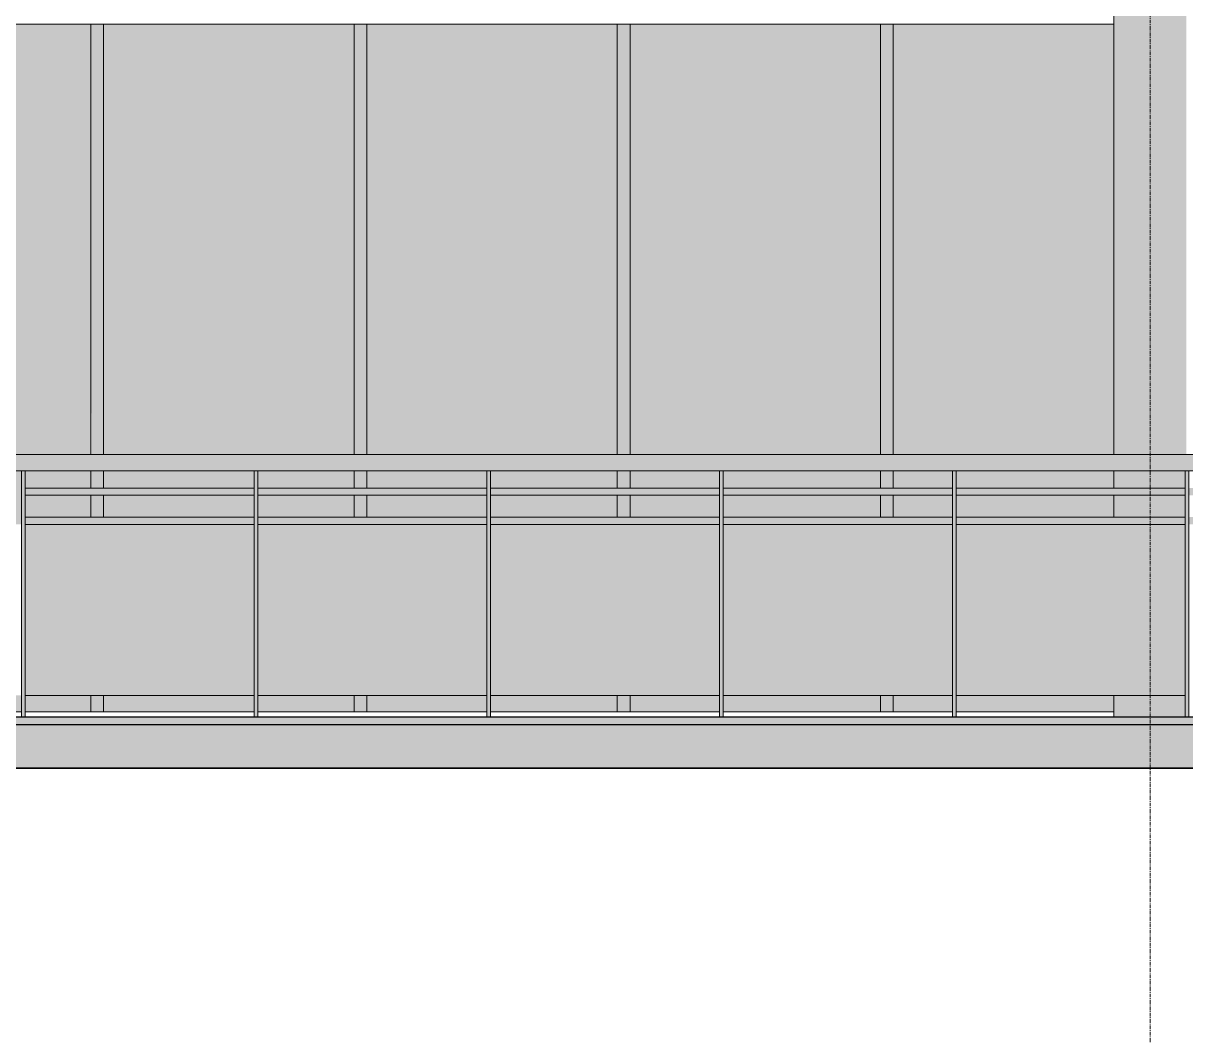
# Model space of a CAD drawing. Header units: inches. Extents: x -55396 to -733, y -290 to 853.
# Drawn here: x -23530.3 to -23370.5, y -42.8 to 96.4 of the extents above; entities that cross this region are included whole.
import ezdxf

# ---------------------------------------------------------------- set-up
doc = ezdxf.new("R2010")
doc.units = ezdxf.units.IN
doc.header["$MEASUREMENT"] = 0
doc.linetypes.add('Grid Line 1_2_', pattern=[0.875, 0.5, -0.125, 0.125, -0.125])
for name, color, linetype, lineweight in [('A-FLOR', 192, 'Continuous', 9), ('A-FLOR-HRAL', 11, 'Continuous', 9), ('A-GLAZ-CURT', 52, 'Continuous', 9), ('A-GLAZ-CWMG', 51, 'Continuous', 9), ('C-BLDG-PADS', 91, 'Continuous', 9), ('C-TOPO', 7, 'Continuous', 9), ('S-BEAM', 12, 'Continuous', 9), ('S-GRID', 1, 'Continuous', 9)]:
    doc.layers.add(name, color=color, linetype=linetype, lineweight=lineweight)

# ---------------------------------------------------------------- blocks, each defined once
blk = doc.blocks.new('Railing - 2_ x 1_2_-V98-Section 13')
at = {"layer": 'A-FLOR-HRAL'}
blk.add_hatch(color=256, dxfattribs=at).paths.add_polyline_path([(-24234.57, 1), (-24234.07, 1), (-24234.07, 34.87), (-24234.57, 34.87), (-24234.57, 17.96)], flags=0)
for p, q in [((-24234.07, 34.87), (-24234.57, 34.87)), ((-24234.57, 1), (-24234.57, 34.87)), ((-24234.07, 1), (-24234.07, 34.87))]:
    blk.add_line(p, q, dxfattribs=at)
blk = doc.blocks.new('Railing - 2_ 8_-V99-Section 13')
at = {"layer": 'A-FLOR-HRAL'}
blk.add_hatch(color=256, dxfattribs=at).paths.add_polyline_path([(-24202.57, 4), (-24202.57, 27.5), (-24234.07, 27.5), (-24234.07, 4), (-24221.31, 4)], flags=0)
blk.add_line((-24234.07, 4), (-24202.57, 4), dxfattribs=at)
blk = doc.blocks.new('Railing - Railing-939582-Section 13')
at = {"layer": 'A-FLOR-HRAL'}
for points in [[(-24172.37, 36), (-23233.26, 36), (-23233.26, 37.12), (-23280.95, 37.12), (-23314.13, 37.12), (-23793.5, 37.12), (-23849.79, 37.11), (-23863.85, 37.11), (-23888.64, 37.12), (-23964.01, 37.12), (-23982.9, 37.11), (-24022.97, 37.12), (-24243.39, 37.04), (-24243.39, 36), (-24174.85, 36)], [(-24237.24, 34.87), (-23233.26, 34.93), (-23233.26, 36), (-24243.39, 36), (-24243.39, 34.88), (-24238.59, 34.87)]]:
    blk.add_hatch(color=256, dxfattribs=at).paths.add_polyline_path(points, flags=0)
h = blk.add_hatch(color=256, dxfattribs=at)
h.paths.add_polyline_path([(-23737.48, 31.5), (-23722.57, 31.5), (-23722.57, 32.5), (-23754.07, 32.5), (-23754.07, 31.5), (-23746.12, 31.5)], flags=0)
h.paths.add_polyline_path([(-23233.26, 31.5), (-23233.26, 32.5), (-23242.07, 32.5), (-23242.07, 31.5), (-23236.37, 31.5)], flags=0)
h.paths.add_polyline_path([(-24238.59, 31.5), (-24234.57, 31.5), (-24234.57, 32.5), (-24243.39, 32.5), (-24243.39, 31.5)], flags=0)
h.paths.add_polyline_path([(-23242.57, 31.5), (-23242.57, 32.5), (-23274.07, 32.5), (-23274.07, 31.5), (-23245.01, 31.5)], flags=0)
h.paths.add_polyline_path([(-24234.07, 31.5), (-24202.57, 31.5), (-24202.57, 32.5), (-24234.07, 32.5)], flags=0)
h.paths.add_polyline_path([(-23274.57, 31.5), (-23274.57, 32.5), (-23306.07, 32.5), (-23306.07, 31.5), (-23279.57, 31.5)], flags=0)
h.paths.add_polyline_path([(-24202.07, 31.5), (-24170.57, 31.5), (-24170.57, 32.5), (-24202.07, 32.5)], flags=0)
h.paths.add_polyline_path([(-24170.07, 31.5), (-24138.57, 31.5), (-24138.57, 32.5), (-24170.07, 32.5)], flags=0)
h.paths.add_polyline_path([(-23306.57, 31.5), (-23306.57, 32.5), (-23338.07, 32.5), (-23338.07, 31.5), (-23314.13, 31.5)], flags=0)
h.paths.add_polyline_path([(-23338.57, 31.5), (-23338.57, 32.5), (-23370.07, 32.5), (-23370.07, 31.5), (-23340.05, 31.5)], flags=0)
h.paths.add_polyline_path([(-24138.07, 31.5), (-24106.57, 31.5), (-24106.57, 32.5), (-24138.07, 32.5)], flags=0)
h.paths.add_polyline_path([(-23370.57, 31.5), (-23370.57, 32.5), (-23402.07, 32.5), (-23402.07, 31.5), (-23374.61, 31.5)], flags=0)
h.paths.add_polyline_path([(-24106.07, 31.5), (-24074.57, 31.5), (-24074.57, 32.5), (-24106.07, 32.5)], flags=0)
h.paths.add_polyline_path([(-24074.07, 31.5), (-24042.57, 31.5), (-24042.57, 32.5), (-24074.07, 32.5)], flags=0)
h.paths.add_polyline_path([(-23402.57, 31.5), (-23402.57, 32.5), (-23434.07, 32.5), (-23434.07, 31.5), (-23409.16, 31.5)], flags=0)
h.paths.add_polyline_path([(-24042.07, 31.5), (-24010.57, 31.5), (-24010.57, 32.5), (-24042.07, 32.5)], flags=0)
h.paths.add_polyline_path([(-23434.57, 31.5), (-23434.57, 32.5), (-23466.07, 32.5), (-23466.07, 31.5), (-23435.08, 31.5)], flags=0)
h.paths.add_polyline_path([(-24010.07, 31.5), (-23978.57, 31.5), (-23978.57, 32.5), (-24010.07, 32.5)], flags=0)
h.paths.add_polyline_path([(-23466.57, 31.5), (-23466.57, 32.5), (-23498.07, 32.5), (-23498.07, 31.5), (-23469.64, 31.5)], flags=0)
h.paths.add_polyline_path([(-23978.07, 31.5), (-23946.57, 31.5), (-23946.57, 32.5), (-23978.07, 32.5)], flags=0)
h.paths.add_polyline_path([(-23498.57, 31.5), (-23498.57, 32.5), (-23530.07, 32.5), (-23530.07, 31.5), (-23504.2, 31.5)], flags=0)
h.paths.add_polyline_path([(-23946.07, 31.5), (-23914.57, 31.5), (-23914.57, 32.5), (-23946.07, 32.5)], flags=0)
h.paths.add_polyline_path([(-23530.57, 31.5), (-23530.57, 32.5), (-23562.07, 32.5), (-23562.07, 31.5), (-23538.76, 31.5)], flags=0)
h.paths.add_polyline_path([(-23562.57, 31.5), (-23562.57, 32.5), (-23594.07, 32.5), (-23594.07, 31.5), (-23564.68, 31.5)], flags=0)
h.paths.add_polyline_path([(-23914.07, 31.5), (-23882.57, 31.5), (-23882.57, 32.5), (-23914.07, 32.5)], flags=0)
h.paths.add_polyline_path([(-23594.57, 31.5), (-23594.57, 32.5), (-23626.07, 32.5), (-23626.07, 31.5), (-23599.24, 31.5)], flags=0)
h.paths.add_polyline_path([(-23882.07, 31.5), (-23850.57, 31.5), (-23850.57, 32.5), (-23882.07, 32.5)], flags=0)
h.paths.add_polyline_path([(-23850.07, 31.5), (-23818.57, 31.5), (-23818.57, 32.5), (-23850.07, 32.5)], flags=0)
h.paths.add_polyline_path([(-23626.57, 31.5), (-23626.57, 32.5), (-23658.07, 32.5), (-23658.07, 31.5), (-23633.8, 31.5)], flags=0)
h.paths.add_polyline_path([(-23658.57, 31.5), (-23658.57, 32.5), (-23690.07, 32.5), (-23690.07, 31.5), (-23659.72, 31.5)], flags=0)
h.paths.add_polyline_path([(-23818.07, 31.5), (-23786.57, 31.5), (-23786.57, 32.5), (-23818.07, 32.5)], flags=0)
h.paths.add_polyline_path([(-23690.57, 31.5), (-23690.57, 32.5), (-23722.07, 32.5), (-23722.07, 31.5), (-23694.28, 31.5)], flags=0)
h.paths.add_polyline_path([(-23786.07, 31.5), (-23754.57, 31.5), (-23754.57, 32.5), (-23786.07, 32.5)], flags=0)
h = blk.add_hatch(color=256, dxfattribs=at)
h.paths.add_polyline_path([(-23737.48, 27.5), (-23722.57, 27.5), (-23722.57, 28.5), (-23754.07, 28.5), (-23754.07, 27.5)], flags=0)
h.paths.add_polyline_path([(-24238.59, 27.5), (-24234.57, 27.5), (-24234.57, 28.5), (-24243.39, 28.5), (-24243.39, 27.5)], flags=0)
h.paths.add_polyline_path([(-23233.26, 27.5), (-23233.26, 28.5), (-23242.07, 28.5), (-23242.07, 27.5), (-23236.37, 27.5)], flags=0)
h.paths.add_polyline_path([(-24234.07, 27.5), (-24202.57, 27.5), (-24202.57, 28.5), (-24234.07, 28.5), (-24234.07, 27.72)], flags=0)
h.paths.add_polyline_path([(-24202.07, 27.5), (-24170.57, 27.5), (-24170.57, 28.5), (-24202.07, 28.5), (-24202.07, 27.72)], flags=0)
h.paths.add_polyline_path([(-23242.57, 27.5), (-23242.57, 28.5), (-23274.07, 28.5), (-23274.07, 27.5), (-23253.65, 27.5)], flags=0)
h.paths.add_polyline_path([(-24170.07, 27.5), (-24138.57, 27.5), (-24138.57, 28.5), (-24170.07, 28.5), (-24170.07, 27.72)], flags=0)
h.paths.add_polyline_path([(-24138.07, 27.5), (-24106.57, 27.5), (-24106.57, 28.5), (-24138.07, 28.5), (-24138.07, 27.72)], flags=0)
h.paths.add_polyline_path([(-23274.57, 27.5), (-23274.57, 28.5), (-23306.07, 28.5), (-23306.07, 27.5), (-23288.21, 27.5)], flags=0)
h.paths.add_polyline_path([(-24106.07, 27.5), (-24074.57, 27.5), (-24074.57, 28.5), (-24106.07, 28.5), (-24106.07, 27.72)], flags=0)
h.paths.add_polyline_path([(-24074.07, 27.5), (-24042.57, 27.5), (-24042.57, 28.5), (-24074.07, 28.5), (-24074.07, 27.72)], flags=0)
h.paths.add_polyline_path([(-23306.57, 27.5), (-23306.57, 28.5), (-23338.07, 28.5), (-23338.07, 27.5), (-23322.77, 27.5)], flags=0)
h.paths.add_polyline_path([(-24042.07, 27.5), (-24010.57, 27.5), (-24010.57, 28.5), (-24042.07, 28.5), (-24042.07, 27.72)], flags=0)
h.paths.add_polyline_path([(-24010.07, 27.5), (-23978.57, 27.5), (-23978.57, 28.5), (-24010.07, 28.5), (-24010.07, 27.72)], flags=0)
h.paths.add_polyline_path([(-23338.57, 27.5), (-23338.57, 28.5), (-23370.07, 28.5), (-23370.07, 27.5), (-23340.05, 27.5)], flags=0)
h.paths.add_polyline_path([(-23978.07, 27.5), (-23946.57, 27.5), (-23946.57, 28.5), (-23978.07, 28.5), (-23978.07, 27.72)], flags=0)
h.paths.add_polyline_path([(-23946.07, 27.5), (-23914.57, 27.5), (-23914.57, 28.5), (-23946.07, 28.5), (-23946.07, 27.72)], flags=0)
h.paths.add_polyline_path([(-23370.57, 27.5), (-23370.57, 28.5), (-23402.07, 28.5), (-23402.07, 27.5), (-23374.61, 27.5)], flags=0)
h.paths.add_polyline_path([(-23914.07, 27.5), (-23882.57, 27.5), (-23882.57, 28.5), (-23914.07, 28.5), (-23914.07, 27.72)], flags=0)
h.paths.add_polyline_path([(-23882.07, 27.5), (-23850.57, 27.5), (-23850.57, 28.5), (-23882.07, 28.5), (-23882.07, 27.72)], flags=0)
h.paths.add_polyline_path([(-23402.57, 27.5), (-23402.57, 28.5), (-23434.07, 28.5), (-23434.07, 27.5), (-23409.16, 27.5)], flags=0)
h.paths.add_polyline_path([(-23850.07, 27.5), (-23818.57, 27.5), (-23818.57, 28.5), (-23850.07, 28.5), (-23850.07, 27.72)], flags=0)
h.paths.add_polyline_path([(-23818.07, 27.5), (-23786.57, 27.5), (-23786.57, 28.5), (-23818.07, 28.5), (-23818.07, 27.72)], flags=0)
h.paths.add_polyline_path([(-23434.57, 27.5), (-23434.57, 28.5), (-23466.07, 28.5), (-23466.07, 27.5), (-23443.72, 27.5)], flags=0)
h.paths.add_polyline_path([(-23786.07, 27.5), (-23754.57, 27.5), (-23754.57, 28.5), (-23786.07, 28.5), (-23786.07, 27.72)], flags=0)
h.paths.add_polyline_path([(-23466.57, 27.5), (-23466.57, 28.5), (-23498.07, 28.5), (-23498.07, 27.5), (-23478.28, 27.5)], flags=0)
h.paths.add_polyline_path([(-23722.07, 27.5), (-23690.57, 27.5), (-23690.57, 28.5), (-23722.07, 28.5), (-23722.07, 27.72)], flags=0)
h.paths.add_polyline_path([(-23690.07, 27.5), (-23658.57, 27.5), (-23658.57, 28.5), (-23690.07, 28.5), (-23690.07, 27.72)], flags=0)
h.paths.add_polyline_path([(-23498.57, 27.5), (-23498.57, 28.5), (-23530.07, 28.5), (-23530.07, 27.5), (-23512.84, 27.5)], flags=0)
h.paths.add_polyline_path([(-23658.07, 27.5), (-23626.57, 27.5), (-23626.57, 28.5), (-23658.07, 28.5), (-23658.07, 27.72)], flags=0)
h.paths.add_polyline_path([(-23626.07, 27.5), (-23594.57, 27.5), (-23594.57, 28.5), (-23626.07, 28.5), (-23626.07, 27.72)], flags=0)
h.paths.add_polyline_path([(-23530.57, 27.5), (-23530.57, 28.5), (-23562.07, 28.5), (-23562.07, 27.5), (-23547.4, 27.5)], flags=0)
h.paths.add_polyline_path([(-23594.07, 27.5), (-23562.57, 27.5), (-23562.57, 28.5), (-23594.07, 28.5), (-23594.07, 27.72)], flags=0)
for p, q in [((-23233.26, 37.12), (-24243.39, 37.12)), ((-24243.39, 34.87), (-23233.26, 34.87)), ((-23530.07, 32.5), (-23498.57, 32.5)), ((-23498.07, 32.5), (-23466.57, 32.5)), ((-23466.07, 32.5), (-23434.57, 32.5)), ((-23434.07, 32.5), (-23402.57, 32.5)), ((-23402.07, 32.5), (-23370.57, 32.5)), ((-23498.57, 31.5), (-23530.07, 31.5)), ((-23466.57, 31.5), (-23498.07, 31.5)), ((-23434.57, 31.5), (-23466.07, 31.5)), ((-23402.57, 31.5), (-23434.07, 31.5)), ((-23370.57, 31.5), (-23402.07, 31.5)), ((-23530.07, 28.5), (-23498.57, 28.5)), ((-23498.57, 27.5), (-23530.07, 27.5)), ((-23498.07, 28.5), (-23466.57, 28.5)), ((-23466.57, 27.5), (-23498.07, 27.5)), ((-23466.07, 28.5), (-23434.57, 28.5)), ((-23434.57, 27.5), (-23466.07, 27.5)), ((-23434.07, 28.5), (-23402.57, 28.5)), ((-23402.57, 27.5), (-23434.07, 27.5)), ((-23402.07, 28.5), (-23370.57, 28.5)), ((-23370.57, 27.5), (-23402.07, 27.5))]:
    blk.add_line(p, q, dxfattribs=at)
for name, p in [('Railing - 2_ x 1_2_-V98-Section 13', (704, 0)), ('Railing - 2_ x 1_2_-V98-Section 13', (736, 0)), ('Railing - 2_ x 1_2_-V98-Section 13', (768, 0)), ('Railing - 2_ x 1_2_-V98-Section 13', (800, 0)), ('Railing - 2_ x 1_2_-V98-Section 13', (832, 0)), ('Railing - 2_ x 1_2_-V98-Section 13', (864, 0)), ('Railing - 2_ 8_-V99-Section 13', (704, 0)), ('Railing - 2_ 8_-V99-Section 13', (736, 0)), ('Railing - 2_ 8_-V99-Section 13', (768, 0)), ('Railing - 2_ 8_-V99-Section 13', (800, 0)), ('Railing - 2_ 8_-V99-Section 13', (832, 0))]:
    blk.add_blockref(name, p)
blk = doc.blocks.new('columns and girder2 - one-V157-Section 13')
at = {"layer": 'S-BEAM'}
h = blk.add_hatch(color=256, dxfattribs=at)
h.paths.add_polyline_path([(-23380.39, 1), (-23370.57, 1), (-23370.57, 4), (-23380.39, 4)], flags=0)
h.paths.add_polyline_path([(-23380.39, 28.5), (-23370.57, 28.5), (-23370.57, 31.5), (-23380.39, 31.5)], flags=0)
h.paths.add_polyline_path([(-23380.39, 32.5), (-23370.57, 32.5), (-23370.57, 34.87), (-23380.39, 34.88), (-23380.39, 32.6)], flags=0)
h.paths.add_polyline_path([(-23371.46, 37.11), (-23370.39, 37.12), (-23370.39, 118.85), (-23380.39, 118.85), (-23380.39, 37.12), (-23372.25, 37.11)], flags=0)
for p, q in [((-23380.39, 118.85), (-23380.39, 37.11)), ((-23380.39, 34.88), (-23380.39, 32.5)), ((-23380.39, 31.5), (-23380.39, 28.5)), ((-23380.39, 4), (-23380.39, 1))]:
    blk.add_line(p, q, dxfattribs=at)
blk = doc.blocks.new('System Panel - Interior Glazing-V186-Section 13')
at = {"layer": 'A-GLAZ-CURT'}
h = blk.add_hatch(color=256, dxfattribs=at)
h.paths.add_polyline_path([(-23521.02, 1.75), (-23521.02, 4), (-23530.07, 4), (-23530.07, 1.75)], flags=0)
h.paths.add_polyline_path([(-23555.45, 1.75), (-23530.57, 1.75), (-23530.57, 4), (-23555.45, 4)], flags=0)
h.paths.add_polyline_path([(-23530.57, 28.5), (-23530.57, 31.5), (-23555.45, 31.5), (-23555.45, 28.5), (-23538.76, 28.5)], flags=0)
h.paths.add_polyline_path([(-23521.02, 28.5), (-23521.02, 31.5), (-23530.07, 31.5), (-23530.07, 28.5), (-23521.48, 28.5)], flags=0)
h.paths.add_polyline_path([(-23521.02, 32.5), (-23521.02, 34.88), (-23555.45, 34.88), (-23555.45, 32.5), (-23530.57, 32.5), (-23530.57, 34.87), (-23530.07, 34.87), (-23530.07, 32.5), (-23521.48, 32.5)], flags=0)
h.paths.add_polyline_path([(-23521.02, 34.89), (-23521.02, 34.89), (-23521.48, 34.89)], flags=0)
h.paths.add_polyline_path([(-23548.05, 37.11), (-23521.02, 37.12), (-23521.02, 96.25), (-23555.45, 96.25), (-23555.45, 37.12), (-23548.86, 37.12)], flags=0)
for p, q in [((-23521.02, 96.25), (-23555.45, 96.25)), ((-23555.45, 1.75), (-23530.57, 1.75)), ((-23530.07, 1.75), (-23521.02, 1.75))]:
    blk.add_line(p, q, dxfattribs=at)
blk = doc.blocks.new('System Panel - Interior Glazing-V187-Section 13')
at = {"layer": 'A-GLAZ-CURT'}
h = blk.add_hatch(color=256, dxfattribs=at)
h.paths.add_polyline_path([(-23498.57, 1.75), (-23498.57, 4), (-23519.27, 4), (-23519.27, 1.75)], flags=0)
h.paths.add_polyline_path([(-23498.07, 1.75), (-23484.83, 1.75), (-23484.83, 4), (-23498.07, 4)], flags=0)
h.paths.add_polyline_path([(-23498.07, 28.5), (-23484.83, 28.5), (-23484.83, 31.5), (-23498.07, 31.5)], flags=0)
h.paths.add_polyline_path([(-23498.57, 28.5), (-23498.57, 31.5), (-23519.27, 31.5), (-23519.27, 28.5), (-23504.2, 28.5)], flags=0)
h.paths.add_polyline_path([(-23486.92, 32.5), (-23484.83, 32.5), (-23484.83, 34.88), (-23519.27, 34.88), (-23519.27, 32.5), (-23498.57, 32.5), (-23498.57, 34.87), (-23498.07, 34.87), (-23498.07, 32.5), (-23495.56, 32.5)], flags=0)
h.paths.add_polyline_path([(-23489.89, 37.11), (-23484.83, 37.12), (-23484.83, 96.25), (-23519.27, 96.25), (-23519.27, 37.12), (-23489.91, 37.11)], flags=0)
for p, q in [((-23484.83, 96.25), (-23519.27, 96.25)), ((-23519.27, 1.75), (-23498.57, 1.75)), ((-23498.07, 1.75), (-23484.83, 1.75))]:
    blk.add_line(p, q, dxfattribs=at)
blk = doc.blocks.new('System Panel - Interior Glazing-V188-Section 13')
at = {"layer": 'A-GLAZ-CURT'}
h = blk.add_hatch(color=256, dxfattribs=at)
h.paths.add_polyline_path([(-23466.07, 1.75), (-23448.64, 1.75), (-23448.64, 4), (-23466.07, 4)], flags=0)
h.paths.add_polyline_path([(-23483.08, 1.75), (-23466.57, 1.75), (-23466.57, 4), (-23483.08, 4)], flags=0)
h.paths.add_polyline_path([(-23452.36, 28.5), (-23448.64, 28.5), (-23448.64, 31.5), (-23466.07, 31.5), (-23466.07, 28.5), (-23461, 28.5)], flags=0)
h.paths.add_polyline_path([(-23483.08, 28.5), (-23466.57, 28.5), (-23466.57, 31.5), (-23483.08, 31.5)], flags=0)
h.paths.add_polyline_path([(-23461, 32.5), (-23448.64, 32.5), (-23448.64, 34.88), (-23483.08, 34.88), (-23483.08, 32.5), (-23466.57, 32.5), (-23466.57, 34.87), (-23466.07, 34.87), (-23466.07, 32.5)], flags=0)
h.paths.add_polyline_path([(-23453.85, 37.11), (-23451.95, 37.12), (-23448.64, 37.13), (-23448.64, 96.25), (-23483.08, 96.25), (-23483.08, 37.12), (-23454.22, 37.11)], flags=0)
for p, q in [((-23448.64, 96.25), (-23483.08, 96.25)), ((-23483.08, 1.75), (-23466.57, 1.75)), ((-23466.07, 1.75), (-23448.64, 1.75))]:
    blk.add_line(p, q, dxfattribs=at)
blk = doc.blocks.new('System Panel - Interior Glazing-V189-Section 13')
at = {"layer": 'A-GLAZ-CURT'}
h = blk.add_hatch(color=256, dxfattribs=at)
h.paths.add_polyline_path([(-23434.57, 1.75), (-23434.57, 4), (-23446.89, 4), (-23446.89, 1.75)], flags=0)
h.paths.add_polyline_path([(-23434.07, 1.75), (-23412.45, 1.75), (-23412.45, 4), (-23434.07, 4)], flags=0)
h.paths.add_polyline_path([(-23434.07, 28.5), (-23412.45, 28.5), (-23412.45, 31.5), (-23434.07, 31.5)], flags=0)
h.paths.add_polyline_path([(-23434.57, 28.5), (-23434.57, 31.5), (-23446.89, 31.5), (-23446.89, 28.5), (-23435.08, 28.5)], flags=0)
h.paths.add_polyline_path([(-23412.45, 32.5), (-23412.45, 34.88), (-23446.89, 34.88), (-23446.89, 32.5), (-23434.57, 32.5), (-23434.49, 34.87), (-23434.07, 34.87), (-23434.07, 32.5), (-23417.8, 32.5)], flags=0)
h.paths.add_polyline_path([(-23444.85, 37.11), (-23412.45, 37.12), (-23412.45, 96.25), (-23446.89, 96.25), (-23446.89, 37.12), (-23445.17, 37.11)], flags=0)
for p, q in [((-23412.45, 96.25), (-23446.89, 96.25)), ((-23446.89, 1.75), (-23434.57, 1.75)), ((-23434.07, 1.75), (-23412.45, 1.75))]:
    blk.add_line(p, q, dxfattribs=at)
blk = doc.blocks.new('System Panel - Interior Glazing-V190-Section 13')
at = {"layer": 'A-GLAZ-CURT'}
h = blk.add_hatch(color=256, dxfattribs=at)
h.paths.add_polyline_path([(-23410.7, 1.75), (-23402.57, 1.75), (-23402.57, 4), (-23410.7, 4)], flags=0)
h.paths.add_polyline_path([(-23402.07, 1.75), (-23380.39, 1.75), (-23380.39, 4), (-23402.07, 4)], flags=0)
h.paths.add_polyline_path([(-23380.39, 28.5), (-23380.39, 31.5), (-23402.07, 31.5), (-23402.07, 28.5), (-23383.25, 28.5)], flags=0)
h.paths.add_polyline_path([(-23410.7, 28.5), (-23402.57, 28.5), (-23402.57, 31.5), (-23410.7, 31.5)], flags=0)
h.paths.add_polyline_path([(-23380.39, 32.5), (-23380.39, 34.88), (-23410.7, 34.88), (-23410.7, 32.5), (-23402.57, 32.5), (-23402.57, 34.87), (-23402.07, 34.87), (-23402.07, 32.5), (-23383.25, 32.5)], flags=0)
h.paths.add_polyline_path([(-23410.7, 37.12), (-23380.39, 37.12), (-23380.39, 96.25), (-23410.7, 96.25), (-23410.7, 37.12)], flags=0)
for p, q in [((-23380.39, 96.25), (-23410.7, 96.25)), ((-23410.7, 1.75), (-23402.57, 1.75)), ((-23402.07, 1.75), (-23380.39, 1.75))]:
    blk.add_line(p, q, dxfattribs=at)
blk = doc.blocks.new('Rectangular Mullion - Interior 1_75_ x 4_5_-V230-Section 13')
at = {"layer": 'A-GLAZ-CWMG'}
h = blk.add_hatch(color=256, dxfattribs=at)
h.paths.add_polyline_path([(-23519.27, 1.75), (-23519.27, 4), (-23521.02, 4), (-23521.02, 1.75)], flags=0)
h.paths.add_polyline_path([(-23519.27, 28.5), (-23519.27, 31.5), (-23521.02, 31.5), (-23521.02, 28.5)], flags=0)
h.paths.add_polyline_path([(-23519.27, 32.5), (-23519.27, 34.88), (-23521.02, 34.88), (-23521.02, 32.5)], flags=0)
h.paths.add_polyline_path([(-23520.15, 37.12), (-23519.27, 37.12), (-23519.27, 96.25), (-23521.02, 96.25), (-23520.93, 37.12), (-23520.22, 37.12)], flags=0)
for p, q in [((-23521.02, 96.25), (-23519.27, 96.25)), ((-23521.02, 96.25), (-23521.02, 37.11)), ((-23519.27, 37.11), (-23519.27, 96.25)), ((-23521.02, 34.9), (-23521.02, 32.5)), ((-23519.27, 32.5), (-23519.27, 34.88)), ((-23521.02, 31.5), (-23521.02, 28.5)), ((-23519.27, 28.5), (-23519.27, 31.5)), ((-23521.02, 4), (-23521.02, 1.75)), ((-23519.27, 1.75), (-23519.27, 4)), ((-23519.27, 1.75), (-23521.02, 1.75))]:
    blk.add_line(p, q, dxfattribs=at)
blk = doc.blocks.new('Rectangular Mullion - Interior 1_75_ x 4_5_-V231-Section 13')
at = {"layer": 'A-GLAZ-CWMG'}
h = blk.add_hatch(color=256, dxfattribs=at)
h.paths.add_polyline_path([(-23483.08, 1.75), (-23483.08, 4), (-23484.83, 4), (-23484.83, 1.75)], flags=0)
h.paths.add_polyline_path([(-23483.08, 28.5), (-23483.08, 31.5), (-23484.83, 31.5), (-23484.83, 28.5)], flags=0)
h.paths.add_polyline_path([(-23484.83, 32.5), (-23483.08, 32.5), (-23483.08, 34.88), (-23484.83, 34.88), (-23484.83, 32.6)], flags=0)
h.paths.add_polyline_path([(-23483.08, 37.12), (-23483.08, 96.25), (-23484.83, 96.25), (-23484.83, 37.12), (-23483.82, 37.12)], flags=0)
for p, q in [((-23484.83, 96.25), (-23483.08, 96.25)), ((-23484.83, 96.25), (-23484.83, 37.12)), ((-23483.08, 37.12), (-23483.08, 96.25)), ((-23484.83, 34.88), (-23484.83, 32.5)), ((-23483.08, 32.5), (-23483.08, 34.88)), ((-23484.83, 31.5), (-23484.83, 28.5)), ((-23483.08, 28.5), (-23483.08, 31.5)), ((-23484.83, 4), (-23484.83, 1.75)), ((-23483.08, 1.75), (-23483.08, 4)), ((-23483.08, 1.75), (-23484.83, 1.75))]:
    blk.add_line(p, q, dxfattribs=at)
blk = doc.blocks.new('Rectangular Mullion - Interior 1_75_ x 4_5_-V232-Section 13')
at = {"layer": 'A-GLAZ-CWMG'}
h = blk.add_hatch(color=256, dxfattribs=at)
h.paths.add_polyline_path([(-23446.89, 1.75), (-23446.89, 4), (-23448.64, 4), (-23448.64, 1.75)], flags=0)
h.paths.add_polyline_path([(-23448.64, 28.5), (-23446.89, 28.5), (-23446.89, 31.5), (-23448.64, 31.5)], flags=0)
h.paths.add_polyline_path([(-23448.64, 32.5), (-23446.89, 32.5), (-23446.89, 34.88), (-23448.64, 34.88), (-23448.64, 32.6)], flags=0)
h.paths.add_polyline_path([(-23446.89, 37.12), (-23446.89, 96.25), (-23448.64, 96.25), (-23448.64, 37.12), (-23447.55, 37.12)], flags=0)
for p, q in [((-23448.64, 96.25), (-23446.89, 96.25)), ((-23448.64, 96.25), (-23448.64, 37.12)), ((-23446.89, 37.12), (-23446.89, 96.25)), ((-23448.64, 34.88), (-23448.64, 32.5)), ((-23446.89, 32.5), (-23446.89, 34.9)), ((-23448.64, 31.5), (-23448.64, 28.5)), ((-23446.89, 28.5), (-23446.89, 31.5)), ((-23448.64, 4), (-23448.64, 1.75)), ((-23446.89, 1.75), (-23446.89, 4)), ((-23446.89, 1.75), (-23448.64, 1.75))]:
    blk.add_line(p, q, dxfattribs=at)
blk = doc.blocks.new('Rectangular Mullion - Interior 1_75_ x 4_5_-V233-Section 13')
at = {"layer": 'A-GLAZ-CWMG'}
h = blk.add_hatch(color=256, dxfattribs=at)
h.paths.add_polyline_path([(-23410.7, 1.75), (-23410.7, 4), (-23412.45, 4), (-23412.45, 1.75)], flags=0)
h.paths.add_polyline_path([(-23412.45, 28.5), (-23410.7, 28.5), (-23410.7, 31.5), (-23412.45, 31.5)], flags=0)
h.paths.add_polyline_path([(-23412.45, 32.5), (-23410.7, 32.5), (-23410.7, 34.88), (-23412.45, 34.88), (-23412.45, 32.6)], flags=0)
h.paths.add_polyline_path([(-23411.78, 37.12), (-23410.7, 37.12), (-23410.7, 96.25), (-23412.45, 96.25), (-23412.45, 37.12), (-23411.84, 37.12)], flags=0)
for p, q in [((-23412.45, 96.25), (-23410.7, 96.25)), ((-23412.45, 96.25), (-23412.45, 37.11)), ((-23410.7, 37.1), (-23410.7, 96.25)), ((-23412.45, 34.88), (-23412.45, 32.5)), ((-23410.7, 32.5), (-23410.7, 34.88)), ((-23412.45, 31.5), (-23412.45, 28.5)), ((-23410.7, 28.5), (-23410.7, 31.5)), ((-23412.45, 4), (-23412.45, 1.75)), ((-23410.7, 1.75), (-23410.7, 4)), ((-23410.7, 1.75), (-23412.45, 1.75))]:
    blk.add_line(p, q, dxfattribs=at)

msp = doc.modelspace()

# ---------------------------------------------------------------- hatches: boundary and pattern name
at = {"layer": 'A-FLOR'}
msp.add_hatch(color=256, dxfattribs=at).paths.add_polyline_path([(-23875.71, 0), (-23085.89, 0), (-23085.89, 1), (-24603.39, 1), (-24603.39, 0), (-23910.27, 0)], flags=0)
at = {"layer": 'C-BLDG-PADS'}
h = msp.add_hatch(dxfattribs=at)
h.set_pattern_fill('FP_2', color=256, style=0, pattern_type=2)
h.set_pattern_definition([(50, (-26138.86, 100.19), (55.0854, -4.81984), [5.76, -63.36]), (355, (-26138.86, 100.19), (-10.6557, 57.7685), [4.608, -50.688]), (100.451, (-26134.267, 99.787), (44.4295, 52.94866), [4.895, -53.848]), (46.184, (-26138.86, 115.55), (81.9644, -12.7121), [8.64, -95.04]), (96.636, (-26132.03, 114.49), (71.7815, 74.8124), [7.343, -80.772]), (351.184, (-26138.86, 115.55), (71.782, 74.8124), [6.912, -76.032]), (21, (-26131.18, 111.71), (45.84207, -30.92146), [5.76, -63.36]), (326, (-26131.18, 111.71), (18.6871, 55.6915), [4.608, -50.688]), (71.451, (-26127.357, 109.13), (64.5289, 24.7701), [4.895, -53.848]), (37.5, (-26138.858, 100.189), (0.93389, 25.56682), [2.534, -47.539, 2.534, -48.922, -50.88]), (37.5, (-26138.858, 100.189), (0.93389, 25.56682), [-101.53, 2.534, -48.346]), (7.5, (-26138.858, 100.19), (20.20404, 30.2913), [2.534, -26.803, 2.534, -46.387, -19.392]), (7.5, (-26138.858, 100.19), (20.20404, 30.2913), [-78.259, 2.534, -16.858]), (327.5, (-26155.984, 100.19), (40.99778, -1.7324), [2.534, -16.666, 2.534, -57.37, -79.488]), (327.5, (-26155.984, 100.19), (40.99778, -1.7324), [-79.104, 2.534, -76.954]), (317.5, (-26163.664, 100.19), (44.78888, 7.68784), [2.534, -22.426, 2.534, -37.248, -56.448]), (317.5, (-26163.664, 100.19), (44.78888, 7.68784), [-64.742, 2.534, -53.914])])
h.paths.add_polyline_path([(-26273.39, -6), (-22066.14, -6), (-22066.14, 0), (-26273.39, 0), (-26273.39, -1.58)], flags=0)

# ---------------------------------------------------------------- linework, layer by layer
at = {"layer": 'A-FLOR', "lineweight": 25}
for p, q in [((-23085.89, 1), (-26010.64, 1)), ((-26010.64, 0), (-23085.89, 0))]:
    msp.add_line(p, q, dxfattribs=at)
at = {"layer": 'C-BLDG-PADS'}
for p, q in [((-22070.39, 0), (-26270.64, 0)), ((-26273.39, -6), (-22066.14, -6))]:
    msp.add_line(p, q, dxfattribs=at)
at = {"layer": 'C-TOPO', "lineweight": 35}
msp.add_line((-26273.39, -6.01), (-23010.35, -6.01), dxfattribs=at)
at = {"layer": 'C-TOPO'}
msp.add_line((-23010.35, -6.01), (-26273.39, -6.01), dxfattribs=at)
at = {"layer": 'S-GRID', "linetype": 'Grid Line 1_2_'}
msp.add_line((-23375.39, -132), (-23375.39, 573.76), dxfattribs=at)
msp.add_line((-23375.39, -132), (-23375.39, 573.76), dxfattribs=at)

# ---------------------------------------------------------------- block references
at = {"layer": 'A-FLOR-HRAL'}
msp.add_blockref('Railing - Railing-939582-Section 13', (0, 0), dxfattribs=at)
at = {"layer": 'A-GLAZ-CURT'}
for name in ['System Panel - Interior Glazing-V186-Section 13', 'System Panel - Interior Glazing-V187-Section 13', 'System Panel - Interior Glazing-V188-Section 13', 'System Panel - Interior Glazing-V189-Section 13', 'System Panel - Interior Glazing-V190-Section 13']:
    msp.add_blockref(name, (0, 0), dxfattribs=at)
at = {"layer": 'A-GLAZ-CWMG'}
for name in ['Rectangular Mullion - Interior 1_75_ x 4_5_-V230-Section 13', 'Rectangular Mullion - Interior 1_75_ x 4_5_-V231-Section 13', 'Rectangular Mullion - Interior 1_75_ x 4_5_-V232-Section 13', 'Rectangular Mullion - Interior 1_75_ x 4_5_-V233-Section 13']:
    msp.add_blockref(name, (0, 0), dxfattribs=at)
at = {"layer": 'S-BEAM'}
msp.add_blockref('columns and girder2 - one-V157-Section 13', (0, 0), dxfattribs=at)

doc.saveas('drawing.dxf')
